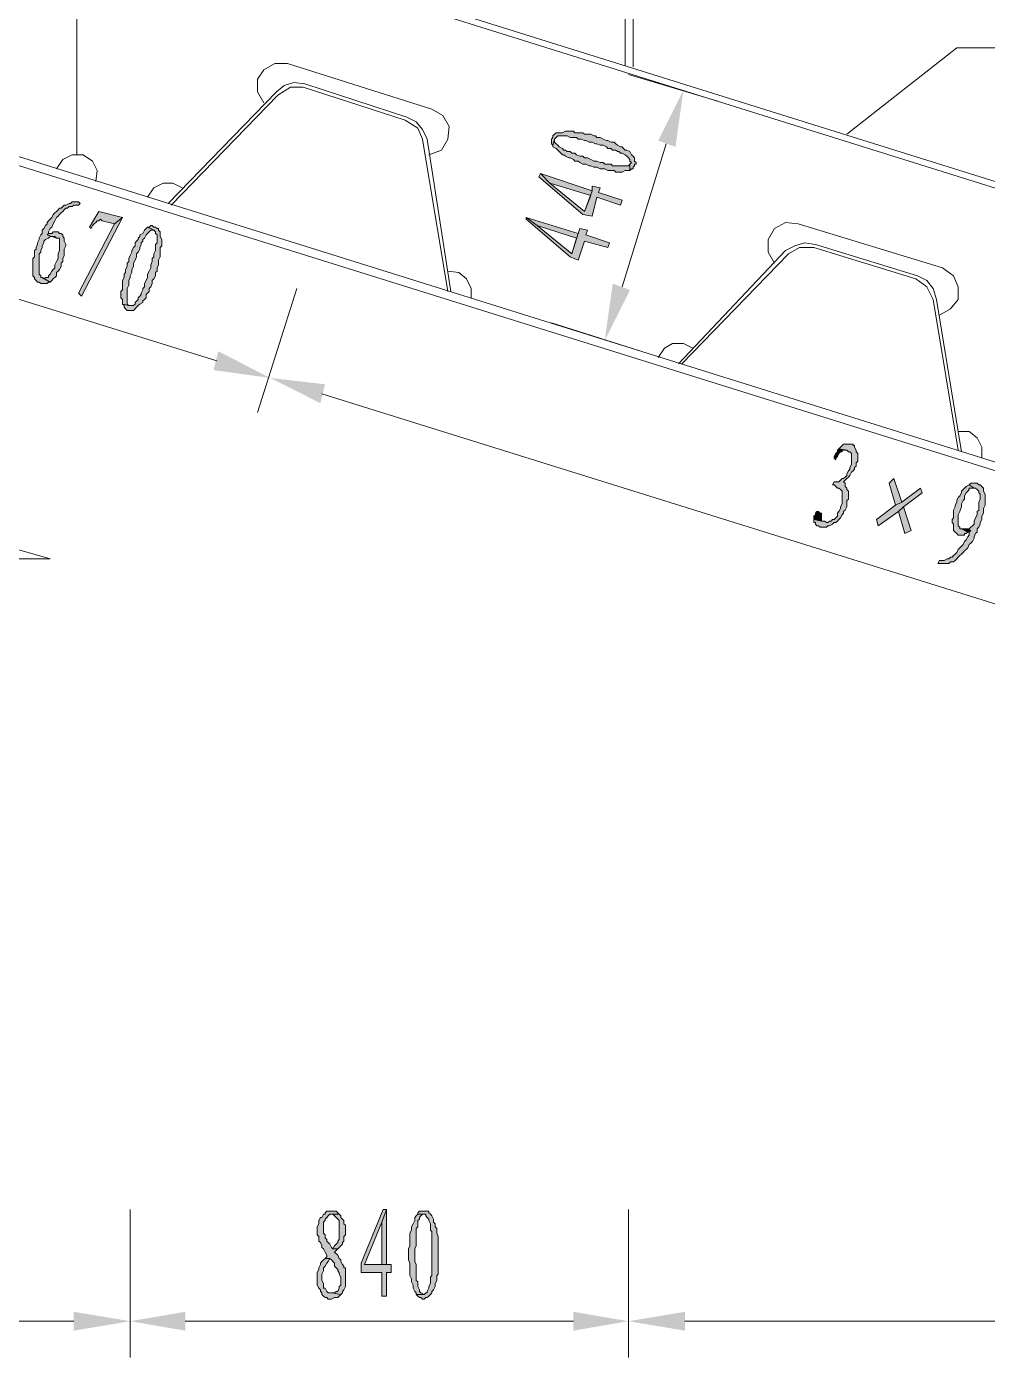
# Model space of a CAD drawing. Header units: millimetres. Extents: x 24 to 410, y 10 to 282.
# Drawn here: x 86.66 to 112.54, y 172.13 to 207.96 of the extents above; entities that cross this region are included whole.
import ezdxf

# ---------------------------------------------------------------- set-up
doc = ezdxf.new("R2010")
doc.units = ezdxf.units.MM

msp = doc.modelspace()

# ---------------------------------------------------------------- hatches: boundary and pattern name
h = msp.add_hatch(color=256)
h.dxf.hatch_style = 2
h.paths.add_polyline_path([(103.674333, 204.893333), (104.14, 204.724), (104.351667, 206.248)])
h = msp.add_hatch(color=256)
h.dxf.hatch_style = 2
h.paths.add_polyline_path([(100.795667, 204.935667), (100.795667, 204.808667), (100.838, 204.766333), (100.880333, 204.935667), (100.922667, 204.978), (100.965, 205.020333), (101.219, 205.020333), (101.303667, 204.978), (101.473, 204.978), (101.515333, 204.935667), (101.6, 204.935667), (101.684667, 204.893333), (101.727, 204.893333), (101.811667, 204.851), (101.896333, 204.851), (101.981, 204.808667), (102.023333, 204.808667), (102.108, 204.766333), (102.192667, 204.766333), (102.277333, 204.724), (102.319667, 204.681667), (102.404333, 204.681667), (102.446667, 204.639333), (102.531333, 204.639333), (102.573667, 204.597), (102.616, 204.597), (102.658333, 204.554667), (102.700667, 204.554667), (102.785333, 204.512333), (102.827667, 204.47), (102.87, 204.427667), (102.912333, 204.385333), (102.912333, 204.343), (102.954667, 204.300667), (102.912333, 204.258333), (102.912333, 204.089), (102.954667, 204.131333), (102.997, 204.131333), (102.997, 204.173667), (103.039333, 204.216), (103.039333, 204.258333), (103.081667, 204.258333), (103.081667, 204.300667), (103.039333, 204.343), (103.039333, 204.427667), (102.997, 204.47), (102.954667, 204.512333), (102.912333, 204.597), (102.827667, 204.639333), (102.785333, 204.639333), (102.743, 204.681667), (102.700667, 204.724), (102.658333, 204.724), (102.573667, 204.766333), (102.531333, 204.808667), (102.489, 204.851), (102.404333, 204.851), (102.319667, 204.893333), (102.277333, 204.893333), (102.192667, 204.935667), (102.108, 204.978), (102.023333, 204.978), (101.981, 205.020333), (101.938667, 205.020333), (101.854, 205.062667), (101.684667, 205.062667), (101.642333, 205.105), (101.430667, 205.105), (101.388333, 205.147333), (101.176667, 205.147333), (101.092, 205.105), (100.922667, 205.105), (100.880333, 205.062667), (100.838, 205.020333), (100.838, 204.978)])
h = msp.add_hatch(color=256)
h.dxf.hatch_style = 2
h.paths.add_polyline_path([(100.838, 204.766333), (100.838, 204.724), (100.922667, 204.681667), (100.965, 204.639333), (101.049667, 204.554667), (101.092, 204.512333), (101.134333, 204.512333), (101.176667, 204.47), (101.261333, 204.427667), (101.303667, 204.427667), (101.388333, 204.385333), (101.430667, 204.343), (101.515333, 204.343), (101.557667, 204.300667), (101.642333, 204.258333), (101.727, 204.258333), (101.811667, 204.216), (101.854, 204.216), (101.938667, 204.173667), (102.023333, 204.173667), (102.108, 204.131333), (102.235, 204.131333), (102.319667, 204.089), (102.362, 204.089), (102.446667, 204.089), (102.489, 204.089), (102.531333, 204.046667), (102.700667, 204.046667), (102.785333, 204.089), (102.912333, 204.089), (102.912333, 204.258333), (102.87, 204.216), (102.446667, 204.216), (102.404333, 204.258333), (102.235, 204.258333), (102.192667, 204.300667), (102.108, 204.300667), (102.023333, 204.343), (101.938667, 204.343), (101.854, 204.385333), (101.769333, 204.427667), (101.684667, 204.427667), (101.642333, 204.47), (101.557667, 204.47), (101.473, 204.512333), (101.430667, 204.554667), (101.346, 204.554667), (101.303667, 204.597), (101.219, 204.597), (101.176667, 204.639333), (101.134333, 204.639333), (101.092, 204.681667), (101.007333, 204.724), (100.965, 204.766333), (100.922667, 204.808667), (100.880333, 204.851), (100.880333, 204.935667)])
h = msp.add_hatch(color=256)
h.dxf.hatch_style = 2
h.paths.add_polyline_path([(100.499333, 204.004333), (100.457, 203.919667), (101.642333, 202.903667), (101.896333, 202.861333), (102.023333, 203.369333), (102.658333, 203.157667), (102.700667, 203.284667), (102.065667, 203.496333), (102.108, 203.623333), (101.896333, 203.665667), (101.896333, 203.538667), (101.684667, 202.988333), (100.753333, 203.750333)])
h = msp.add_hatch(color=256)
h.dxf.hatch_style = 2
h.paths.add_polyline_path([(100.499333, 204.004333), (100.753333, 203.750333), (101.854, 203.411667), (101.684667, 202.988333), (101.896333, 203.538667)])
h = msp.add_hatch(color=256)
h.dxf.hatch_style = 2
h.paths.add_polyline_path([(88.095667, 203.2), (88.053333, 203.242333), (87.884, 203.242333), (87.841667, 203.2), (87.799333, 203.2), (87.714667, 203.157667), (87.672333, 203.157667), (87.63, 203.115333), (87.587667, 203.073), (87.545333, 203.073), (87.503, 203.030667), (87.460667, 202.988333), (87.418333, 202.946), (87.376, 202.903667), (87.333667, 202.819), (87.291333, 202.776667), (87.249, 202.734333), (87.206667, 202.692), (87.206667, 202.649667), (87.164333, 202.607333), (87.122, 202.522667), (87.079667, 202.480333), (87.079667, 202.395667), (87.037333, 202.353333), (86.995, 202.268667), (86.995, 202.226333), (86.952667, 202.141667), (86.952667, 202.099333), (86.910333, 202.014667), (86.910333, 201.972333), (86.868, 201.93), (86.868, 201.760667), (86.825667, 201.718333), (86.825667, 201.252667), (86.868, 201.210333), (86.868, 201.168), (86.910333, 201.125667), (86.952667, 201.083333), (86.995, 201.083333), (87.037333, 201.041), (87.206667, 201.041), (87.249, 201.083333), (87.291333, 201.083333), (87.079667, 201.210333), (87.037333, 201.210333), (87.037333, 201.252667), (86.995, 201.295), (86.995, 201.845333), (87.037333, 201.887667), (87.037333, 201.93), (87.079667, 202.014667), (87.079667, 202.057), (87.122, 202.141667), (87.122, 202.184), (87.164333, 202.226333), (87.249, 202.268667), (87.291333, 202.311), (87.418333, 202.311), (87.460667, 202.268667), (87.206667, 202.353333), (87.249, 202.395667), (87.249, 202.438), (87.291333, 202.522667), (87.333667, 202.565), (87.376, 202.649667), (87.418333, 202.734333), (87.460667, 202.819), (87.503, 202.861333), (87.545333, 202.903667), (87.587667, 202.946), (87.63, 202.988333), (87.672333, 203.030667), (87.714667, 203.073), (87.757, 203.073), (87.799333, 203.115333), (87.884, 203.115333), (87.926333, 203.157667), (88.053333, 203.157667)])
h = msp.add_hatch(color=256)
h.dxf.hatch_style = 2
h.paths.add_polyline_path([(89.238667, 202.819), (88.603667, 202.988333), (88.349667, 202.565), (88.392, 202.522667), (88.434333, 202.607333), (88.476667, 202.649667), (88.519, 202.692), (88.561333, 202.734333), (88.603667, 202.734333), (88.646, 202.776667), (88.688333, 202.734333), (89.027, 202.649667)])
h = msp.add_hatch(color=256)
h.dxf.hatch_style = 2
h.paths.add_polyline_path([(89.238667, 202.819), (89.027, 202.649667), (88.053333, 200.787), (88.138, 200.702333)])
h = msp.add_hatch(color=256)
h.dxf.hatch_style = 2
h.paths.add_polyline_path([(89.916, 202.565), (89.873667, 202.522667), (89.831333, 202.480333), (89.789, 202.395667), (89.704333, 202.353333), (89.704333, 202.311), (89.662, 202.268667), (89.662, 202.226333), (89.619667, 202.184), (89.577333, 202.141667), (89.577333, 202.057), (89.535, 202.014667), (89.492667, 201.93), (89.492667, 201.887667), (89.450333, 201.803), (89.408, 201.718333), (89.408, 201.633667), (89.365667, 201.591333), (89.365667, 201.506667), (89.323333, 201.422), (89.323333, 201.337333), (89.281, 201.295), (89.281, 201.210333), (89.238667, 201.125667), (89.238667, 200.998667), (89.238667, 200.956333), (89.238667, 200.871667), (89.196333, 200.829333), (89.196333, 200.66), (89.238667, 200.617667), (89.238667, 200.490667), (89.408, 200.448333), (89.365667, 200.490667), (89.365667, 200.914), (89.408, 200.998667), (89.408, 201.125667), (89.450333, 201.210333), (89.450333, 201.252667), (89.492667, 201.337333), (89.492667, 201.422), (89.535, 201.506667), (89.535, 201.591333), (89.577333, 201.676), (89.619667, 201.760667), (89.619667, 201.845333), (89.662, 201.887667), (89.704333, 201.972333), (89.704333, 202.014667), (89.746667, 202.099333), (89.746667, 202.141667), (89.789, 202.184), (89.789, 202.226333), (89.831333, 202.268667), (89.873667, 202.353333), (89.916, 202.395667), (89.958333, 202.438), (90.000667, 202.480333), (90.085333, 202.480333)])
h = msp.add_hatch(color=256)
h.dxf.hatch_style = 2
h.paths.add_polyline_path([(90.085333, 202.565), (90.043, 202.607333), (90.000667, 202.607333), (89.958333, 202.565), (89.916, 202.565), (90.085333, 202.480333), (90.127667, 202.438), (90.127667, 202.395667), (90.17, 202.353333), (90.17, 202.141667), (90.127667, 202.099333), (90.127667, 201.93), (90.085333, 201.845333), (90.085333, 201.760667), (90.043, 201.718333), (90.043, 201.633667), (90.000667, 201.549), (90.000667, 201.464333), (89.958333, 201.379667), (89.916, 201.295), (89.916, 201.210333), (89.873667, 201.125667), (89.831333, 201.041), (89.831333, 200.956333), (89.789, 200.914), (89.789, 200.871667), (89.746667, 200.787), (89.746667, 200.744667), (89.704333, 200.702333), (89.662, 200.66), (89.662, 200.617667), (89.577333, 200.533), (89.577333, 200.490667), (89.535, 200.448333), (89.408, 200.448333), (89.238667, 200.490667), (89.281, 200.448333), (89.281, 200.406), (89.323333, 200.363667), (89.365667, 200.321333), (89.535, 200.321333), (89.577333, 200.363667), (89.619667, 200.406), (89.662, 200.448333), (89.704333, 200.490667), (89.789, 200.533), (89.789, 200.575333), (89.831333, 200.617667), (89.873667, 200.66), (89.873667, 200.744667), (89.916, 200.787), (89.958333, 200.829333), (89.958333, 200.914), (90.000667, 200.956333), (90.043, 201.041), (90.043, 201.125667), (90.085333, 201.168), (90.127667, 201.252667), (90.127667, 201.337333), (90.17, 201.379667), (90.17, 201.464333), (90.212333, 201.549), (90.212333, 201.676), (90.254667, 201.760667), (90.254667, 202.014667), (90.297, 202.057), (90.297, 202.226333), (90.254667, 202.311), (90.254667, 202.438), (90.212333, 202.480333), (90.212333, 202.522667), (90.17, 202.522667), (90.127667, 202.565)])
h = msp.add_hatch(color=256)
h.dxf.hatch_style = 2
h.paths.add_polyline_path([(100.118333, 202.819), (100.118333, 202.776667), (101.303667, 201.760667), (101.515333, 201.676), (101.684667, 202.184), (102.319667, 202.014667), (102.362, 202.141667), (101.727, 202.353333), (101.769333, 202.480333), (101.557667, 202.522667), (101.515333, 202.395667), (101.346, 201.845333), (100.414667, 202.607333)])
h = msp.add_hatch(color=256)
h.dxf.hatch_style = 2
h.paths.add_polyline_path([(100.118333, 202.819), (100.414667, 202.607333), (101.473, 202.268667), (101.346, 201.845333), (101.515333, 202.395667)])
h = msp.add_hatch(color=256)
h.dxf.hatch_style = 2
h.paths.add_polyline_path([(87.545333, 202.395667), (87.503, 202.438), (87.376, 202.438), (87.333667, 202.395667), (87.249, 202.395667), (87.206667, 202.353333), (87.460667, 202.268667), (87.545333, 202.268667), (87.545333, 202.226333), (87.545333, 201.93), (87.503, 201.845333), (87.503, 201.718333), (87.460667, 201.633667), (87.418333, 201.549), (87.418333, 201.464333), (87.376, 201.422), (87.333667, 201.379667), (87.291333, 201.295), (87.249, 201.252667), (87.249, 201.210333), (87.206667, 201.210333), (87.164333, 201.210333), (87.122, 201.168), (87.079667, 201.210333), (87.291333, 201.083333), (87.333667, 201.125667), (87.376, 201.168), (87.418333, 201.210333), (87.460667, 201.252667), (87.460667, 201.337333), (87.503, 201.379667), (87.545333, 201.422), (87.587667, 201.506667), (87.587667, 201.591333), (87.63, 201.633667), (87.63, 201.718333), (87.672333, 201.803), (87.672333, 201.972333), (87.714667, 202.057), (87.714667, 202.099333), (87.672333, 202.184), (87.672333, 202.268667), (87.63, 202.311), (87.63, 202.353333), (87.587667, 202.395667)])
h = msp.add_hatch(color=256)
h.dxf.hatch_style = 2
h.paths.add_polyline_path([(102.446667, 201.041), (102.912333, 200.871667), (102.235, 199.517)])
h = msp.add_hatch(color=256)
h.dxf.hatch_style = 2
h.paths.add_polyline_path([(91.821, 199.220667), (91.694, 198.712667), (93.218, 198.501)])
h = msp.add_hatch(color=256)
h.dxf.hatch_style = 2
h.paths.add_polyline_path([(94.699667, 198.331667), (94.572667, 197.823667), (93.218, 198.501)])
h = msp.add_hatch(color=256)
h.dxf.hatch_style = 2
h.paths.add_polyline_path([(108.839, 196.723), (108.669667, 196.723), (108.627333, 196.680667), (108.585, 196.638333), (108.542667, 196.596), (108.754333, 196.553667), (108.796667, 196.511333), (108.839, 196.511333), (108.881333, 196.469), (108.881333, 196.172667), (108.839, 196.088), (108.839, 196.045667), (108.796667, 196.003333), (108.754333, 195.918667), (108.754333, 195.876333), (108.712, 195.834), (108.669667, 195.791667), (108.627333, 195.791667), (108.585, 195.749333), (108.542667, 195.707), (108.415667, 195.707), (108.373333, 195.622333), (108.415667, 195.622333), (108.458, 195.58), (108.500333, 195.537667), (108.542667, 195.537667), (108.585, 195.495333), (108.627333, 195.453), (108.627333, 195.114333), (108.585, 195.029667), (108.585, 194.987333), (108.542667, 194.902667), (108.500333, 194.860333), (108.500333, 194.775667), (108.458, 194.733333), (108.415667, 194.691), (108.373333, 194.691), (108.331, 194.648667), (108.288667, 194.648667), (108.246333, 194.606333), (108.204, 194.606333), (108.161667, 194.648667), (108.077, 194.648667), (107.865333, 194.691), (107.865333, 194.606333), (107.907667, 194.606333), (107.907667, 194.564), (107.95, 194.521667), (107.992333, 194.521667), (108.034667, 194.479333), (108.204, 194.479333), (108.246333, 194.521667), (108.288667, 194.521667), (108.373333, 194.564), (108.415667, 194.606333), (108.458, 194.606333), (108.500333, 194.648667), (108.542667, 194.691), (108.585, 194.733333), (108.627333, 194.818), (108.669667, 194.860333), (108.669667, 194.902667), (108.712, 194.945), (108.754333, 195.029667), (108.754333, 195.199), (108.796667, 195.241333), (108.796667, 195.453), (108.754333, 195.495333), (108.754333, 195.537667), (108.712, 195.58), (108.712, 195.664667), (108.669667, 195.707), (108.712, 195.749333), (108.754333, 195.791667), (108.796667, 195.834), (108.839, 195.876333), (108.881333, 195.961), (108.923667, 196.003333), (108.966, 196.045667), (108.966, 196.088), (109.008333, 196.130333), (109.008333, 196.215), (109.050667, 196.257333), (109.050667, 196.469), (109.008333, 196.511333), (109.008333, 196.553667), (108.966, 196.638333), (108.966, 196.680667), (108.923667, 196.680667), (108.923667, 196.723)])
h = msp.add_hatch(color=256)
h.dxf.hatch_style = 2
h.paths.add_polyline_path([(108.542667, 196.596), (108.500333, 196.553667), (108.500333, 196.511333), (108.458, 196.469), (108.415667, 196.384333), (108.415667, 196.342), (108.458, 196.299667), (108.458, 196.342), (108.500333, 196.384333), (108.542667, 196.469), (108.585, 196.511333), (108.627333, 196.511333), (108.627333, 196.553667), (108.754333, 196.553667)])
h = msp.add_hatch(color=256)
h.dxf.hatch_style = 2
h.paths.add_polyline_path([(110.024333, 195.791667), (109.897333, 195.664667), (110.066667, 195.072), (110.236, 195.156667)])
h = msp.add_hatch(color=256)
h.dxf.hatch_style = 2
h.paths.add_polyline_path([(112.268, 195.664667), (112.098667, 195.664667), (112.056333, 195.622333), (112.183333, 195.537667), (112.225667, 195.537667), (112.268, 195.495333), (112.310333, 195.453), (112.310333, 195.410667), (112.352667, 195.368333), (112.352667, 195.241333), (112.310333, 195.156667), (112.310333, 194.945), (112.268, 194.902667), (112.268, 194.818), (112.225667, 194.733333), (112.183333, 194.648667), (112.183333, 194.564), (112.141, 194.521667), (112.098667, 194.479333), (112.056333, 194.437), (112.014, 194.437), (112.098667, 194.394667), (112.056333, 194.352333), (112.056333, 194.267667), (112.014, 194.225333), (111.971667, 194.140667), (111.929333, 194.098333), (111.887, 194.013667), (111.844667, 193.971333), (111.802333, 193.929), (111.76, 193.886667), (111.717667, 193.802), (111.675333, 193.759667), (111.633, 193.717333), (111.590667, 193.675), (111.548333, 193.675), (111.506, 193.632667), (111.463667, 193.632667), (111.379, 193.590333), (111.252, 193.590333), (111.209667, 193.505667), (111.506, 193.505667), (111.548333, 193.548), (111.633, 193.548), (111.675333, 193.590333), (111.717667, 193.632667), (111.76, 193.675), (111.802333, 193.717333), (111.844667, 193.759667), (111.887, 193.802), (111.929333, 193.844333), (111.971667, 193.886667), (112.014, 193.929), (112.056333, 194.013667), (112.098667, 194.056), (112.141, 194.098333), (112.183333, 194.183), (112.183333, 194.225333), (112.225667, 194.31), (112.268, 194.352333), (112.268, 194.437), (112.310333, 194.479333), (112.352667, 194.564), (112.352667, 194.606333), (112.395, 194.691), (112.395, 194.775667), (112.437333, 194.860333), (112.437333, 194.987333), (112.479667, 195.072), (112.479667, 195.368333), (112.437333, 195.453), (112.437333, 195.537667), (112.395, 195.58), (112.352667, 195.622333), (112.310333, 195.622333)])
h = msp.add_hatch(color=256)
h.dxf.hatch_style = 2
h.paths.add_polyline_path([(110.744, 195.537667), (110.236, 195.156667), (110.066667, 195.072), (109.558667, 194.691), (109.601, 194.521667), (110.151333, 194.902667), (110.278333, 195.029667), (110.786333, 195.410667)])
h = msp.add_hatch(color=256)
h.dxf.hatch_style = 2
h.paths.add_polyline_path([(112.056333, 195.622333), (111.971667, 195.58), (111.929333, 195.537667), (111.887, 195.495333), (111.844667, 195.453), (111.844667, 195.410667), (111.802333, 195.326), (111.76, 195.283667), (111.717667, 195.199), (111.717667, 195.156667), (111.675333, 195.072), (111.675333, 195.029667), (111.633, 194.945), (111.633, 194.733333), (111.590667, 194.691), (111.590667, 194.606333), (111.633, 194.564), (111.633, 194.394667), (111.675333, 194.352333), (111.717667, 194.31), (111.76, 194.267667), (111.802333, 194.267667), (111.929333, 194.267667), (111.929333, 194.31), (111.971667, 194.31), (112.014, 194.352333), (111.844667, 194.437), (111.802333, 194.437), (111.802333, 194.479333), (111.76, 194.521667), (111.76, 194.818), (111.802333, 194.902667), (111.844667, 195.029667), (111.844667, 195.114333), (111.887, 195.199), (111.929333, 195.241333), (111.929333, 195.326), (111.971667, 195.410667), (112.014, 195.453), (112.056333, 195.495333), (112.056333, 195.537667), (112.098667, 195.537667), (112.183333, 195.537667)])
h = msp.add_hatch(color=256)
h.dxf.hatch_style = 2
h.paths.add_polyline_path([(110.278333, 195.029667), (110.151333, 194.902667), (110.320667, 194.31), (110.49, 194.394667)])
h = msp.add_hatch(color=256)
h.dxf.hatch_style = 2
h.paths.add_polyline_path([(107.992333, 194.902667), (107.95, 194.902667), (107.907667, 194.860333), (107.907667, 194.818), (107.865333, 194.775667), (107.865333, 194.691), (108.077, 194.648667), (108.077, 194.860333), (108.034667, 194.860333)])
h = msp.add_hatch(color=256)
h.dxf.hatch_style = 2
h.paths.add_polyline_path([(112.014, 194.437), (111.844667, 194.437), (112.014, 194.352333), (112.098667, 194.394667)])
h = msp.add_hatch(color=256)
h.dxf.hatch_style = 2
h.paths.add_polyline_path([(94.869, 176.064333), (94.742, 176.064333), (94.699667, 176.022), (94.699667, 175.979667), (94.657333, 175.979667), (94.615, 175.895), (94.572667, 175.895), (94.530333, 175.810333), (94.530333, 175.725667), (94.488, 175.641), (94.488, 175.429333), (94.530333, 175.387), (94.530333, 175.26), (94.572667, 175.217667), (94.615, 175.133), (94.615, 175.090667), (94.657333, 175.048333), (94.699667, 174.963667), (94.742, 174.879), (94.742, 174.836667), (94.699667, 174.794333), (94.826667, 174.794333), (94.869, 174.752), (94.911333, 174.709667), (94.953667, 174.667333), (94.953667, 174.582667), (94.996, 174.540333), (95.038333, 174.498), (95.038333, 174.455667), (95.080667, 174.413333), (95.080667, 174.371), (95.123, 174.286333), (95.123, 174.074667), (95.080667, 174.032333), (95.080667, 173.99), (95.038333, 173.905333), (94.996, 173.905333), (94.953667, 173.863), (94.869, 173.863), (95.123, 173.820667), (95.165333, 173.863), (95.165333, 173.905333), (95.207667, 173.947667), (95.25, 174.032333), (95.25, 174.540333), (95.207667, 174.540333), (95.207667, 174.582667), (95.165333, 174.625), (95.123, 174.709667), (95.123, 174.752), (95.080667, 174.794333), (95.038333, 174.879), (94.953667, 174.963667), (94.996, 175.006), (95.038333, 175.048333), (94.911333, 175.048333), (94.869, 175.090667), (94.826667, 175.175333), (94.784333, 175.217667), (94.742, 175.26), (94.742, 175.302333), (94.699667, 175.344667), (94.699667, 175.429333), (94.657333, 175.471667), (94.657333, 175.768), (94.699667, 175.810333), (94.699667, 175.852667), (94.742, 175.895), (94.784333, 175.937333), (94.826667, 175.979667), (95.080667, 175.979667), (95.038333, 176.022), (94.996, 176.064333)])
h = msp.add_hatch(color=256)
h.dxf.hatch_style = 2
h.paths.add_polyline_path([(95.080667, 175.979667), (94.869, 175.979667), (94.911333, 175.979667), (94.953667, 175.937333), (94.996, 175.895), (95.038333, 175.852667), (95.080667, 175.810333), (95.080667, 175.302333), (95.038333, 175.26), (95.038333, 175.217667), (94.996, 175.175333), (94.953667, 175.133), (94.911333, 175.048333), (95.038333, 175.048333), (95.080667, 175.090667), (95.123, 175.133), (95.165333, 175.175333), (95.165333, 175.217667), (95.207667, 175.26), (95.207667, 175.387), (95.25, 175.429333), (95.25, 175.683333), (95.207667, 175.725667), (95.207667, 175.810333), (95.165333, 175.852667), (95.123, 175.895), (95.123, 175.937333)])
h = msp.add_hatch(color=256)
h.dxf.hatch_style = 2
h.paths.add_polyline_path([(96.350667, 176.106667), (96.266, 176.106667), (95.673333, 174.667333), (95.673333, 174.413333), (96.223667, 174.413333), (96.223667, 173.778333), (96.350667, 173.778333), (96.350667, 174.413333), (96.477667, 174.413333), (96.477667, 174.625), (96.350667, 174.625), (95.758, 174.625), (96.223667, 175.768)])
h = msp.add_hatch(color=256)
h.dxf.hatch_style = 2
h.paths.add_polyline_path([(96.350667, 176.106667), (96.223667, 175.768), (96.223667, 174.625), (95.758, 174.625), (96.350667, 174.625)])
h = msp.add_hatch(color=256)
h.dxf.hatch_style = 2
h.paths.add_polyline_path([(97.197333, 175.979667), (97.155, 175.937333), (97.112667, 175.895), (97.112667, 175.810333), (97.070333, 175.725667), (97.028, 175.641), (97.028, 175.556333), (96.985667, 175.471667), (96.985667, 175.133), (96.943333, 175.048333), (96.943333, 174.752), (96.985667, 174.667333), (96.985667, 174.328667), (97.028, 174.244), (97.028, 174.159333), (97.070333, 174.074667), (97.070333, 173.99), (97.112667, 173.905333), (97.155, 173.863), (97.155, 173.820667), (97.366667, 173.820667), (97.282, 173.863), (97.239667, 173.905333), (97.239667, 173.947667), (97.197333, 174.032333), (97.197333, 174.159333), (97.155, 174.201667), (97.155, 174.625), (97.112667, 174.709667), (97.112667, 175.048333), (97.155, 175.133), (97.155, 175.598667), (97.197333, 175.641), (97.197333, 175.810333), (97.239667, 175.852667), (97.239667, 175.895), (97.282, 175.937333), (97.324333, 175.979667), (97.366667, 175.979667)])
h = msp.add_hatch(color=256)
h.dxf.hatch_style = 2
h.paths.add_polyline_path([(97.366667, 176.064333), (97.239667, 176.064333), (97.197333, 176.022), (97.197333, 175.979667), (97.366667, 175.979667), (97.409, 175.979667), (97.409, 175.937333), (97.451333, 175.895), (97.493667, 175.852667), (97.493667, 175.810333), (97.536, 175.725667), (97.536, 175.556333), (97.578333, 175.514), (97.578333, 174.879), (97.578333, 174.328667), (97.536, 174.286333), (97.536, 174.117), (97.493667, 174.032333), (97.493667, 173.99), (97.451333, 173.905333), (97.451333, 173.863), (97.409, 173.863), (97.366667, 173.820667), (97.155, 173.820667), (97.197333, 173.778333), (97.239667, 173.736), (97.282, 173.736), (97.324333, 173.693667), (97.366667, 173.693667), (97.409, 173.736), (97.451333, 173.736), (97.493667, 173.778333), (97.536, 173.820667), (97.578333, 173.863), (97.578333, 173.905333), (97.620667, 173.947667), (97.663, 174.032333), (97.663, 174.117), (97.705333, 174.201667), (97.705333, 174.328667), (97.747667, 174.371), (97.747667, 175.387), (97.705333, 175.471667), (97.705333, 175.598667), (97.663, 175.641), (97.663, 175.725667), (97.620667, 175.768), (97.620667, 175.852667), (97.578333, 175.937333), (97.536, 175.979667), (97.493667, 176.022), (97.493667, 176.064333), (97.451333, 176.064333)])
h = msp.add_hatch(color=256)
h.dxf.hatch_style = 2
h.paths.add_polyline_path([(94.699667, 174.794333), (94.657333, 174.752), (94.615, 174.709667), (94.572667, 174.667333), (94.572667, 174.625), (94.530333, 174.540333), (94.530333, 174.498), (94.488, 174.413333), (94.488, 174.074667), (94.530333, 173.99), (94.572667, 173.947667), (94.572667, 173.905333), (94.615, 173.863), (94.615, 173.820667), (94.657333, 173.778333), (94.699667, 173.736), (94.742, 173.736), (94.784333, 173.693667), (94.869, 173.693667), (94.953667, 173.736), (95.038333, 173.736), (95.080667, 173.778333), (95.123, 173.820667), (94.869, 173.863), (94.784333, 173.863), (94.742, 173.905333), (94.699667, 173.99), (94.657333, 173.99), (94.657333, 174.074667), (94.657333, 174.117), (94.615, 174.201667), (94.615, 174.371), (94.657333, 174.455667), (94.657333, 174.540333), (94.699667, 174.582667), (94.742, 174.667333), (94.784333, 174.709667), (94.826667, 174.794333)])
h = msp.add_hatch(color=256)
h.dxf.hatch_style = 2
h.paths.add_polyline_path([(87.926333, 173.355), (87.926333, 172.847), (89.450333, 173.101)])
h = msp.add_hatch(color=256)
h.dxf.hatch_style = 2
h.paths.add_polyline_path([(90.932, 173.355), (90.932, 172.847), (89.450333, 173.101)])
h = msp.add_hatch(color=256)
h.dxf.hatch_style = 2
h.paths.add_polyline_path([(101.388333, 173.355), (101.388333, 172.847), (102.87, 173.101)])
h = msp.add_hatch(color=256)
h.dxf.hatch_style = 2
h.paths.add_polyline_path([(104.394, 173.355), (104.394, 172.847), (102.87, 173.101)])

# ---------------------------------------------------------------- linework, layer by layer
at = {"lineweight": 0}
for points in [[(88.011, 239.014), (88.011, 204.512333)], [(102.785333, 206.925333), (102.785333, 234.442)], [(102.997, 206.883), (102.997, 234.442)], [(38.227, 219.540667), (145.457333, 186.012667)], [(38.227, 219.286667), (145.415, 185.801)], [(88.646, 211.328), (146.473333, 193.251667)], [(88.646, 211.158667), (146.431, 193.082333)], [(111.717667, 207.391), (108.754333, 205.062667)], [(111.717667, 207.391), (116.84, 207.391)], [(93.683667, 206.967667), (93.345, 206.967667), (93.048667, 206.798333), (92.879333, 206.544333), (92.879333, 206.205667), (93.048667, 205.909333)], [(97.578333, 205.74), (93.683667, 206.967667)], [(96.901, 205.528333), (94.149333, 206.417333), (93.853, 206.459667), (93.599, 206.375), (93.387333, 206.205667)], [(102.87, 206.671333), (105.283, 205.951667)], [(93.387333, 206.205667), (90.466333, 203.2)], [(93.429667, 206.121), (90.551, 203.157667)], [(94.107, 206.332667), (93.768333, 206.332667), (93.429667, 206.121)], [(96.858667, 205.443667), (94.107, 206.332667)], [(97.493667, 204.512333), (97.832333, 204.639333), (98.001667, 204.935667), (98.044, 205.274333), (97.874667, 205.570667), (97.578333, 205.74)], [(97.324333, 204.935667), (97.197333, 205.232), (96.858667, 205.443667)], [(97.451333, 204.935667), (97.324333, 205.189667), (97.155, 205.401333), (96.901, 205.528333)], [(98.001667, 200.829333), (97.324333, 204.935667)], [(98.086333, 200.829333), (97.451333, 204.935667)], [(102.700667, 200.956333), (103.886, 204.808667)], [(88.519, 203.792667), (88.561333, 204.089), (88.434333, 204.343), (88.180333, 204.512333), (87.884, 204.512333), (87.63, 204.385333), (87.460667, 204.131333)], [(90.847333, 203.623333), (90.593333, 203.750333), (90.339333, 203.750333), (90.085333, 203.623333), (89.916, 203.369333)], [(107.442, 202.649667), (107.103333, 202.692), (106.807, 202.522667), (106.637667, 202.226333), (106.637667, 201.887667), (106.807, 201.591333)], [(111.336667, 201.464333), (107.442, 202.649667)], [(110.659333, 201.252667), (107.907667, 202.099333), (107.611333, 202.141667), (107.357333, 202.057), (107.103333, 201.93)], [(107.103333, 201.93), (104.224667, 198.882)], [(107.188, 201.845333), (104.309333, 198.882)], [(107.865333, 202.014667), (107.484333, 202.014667), (107.188, 201.845333)], [(110.617, 201.168), (107.865333, 202.014667)], [(111.252, 200.194333), (111.548333, 200.363667), (111.76, 200.617667), (111.76, 200.956333), (111.633, 201.252667), (111.336667, 201.464333)], [(84.412667, 201.252667), (91.778667, 198.966667)], [(98.636667, 200.66), (98.636667, 200.914), (98.509667, 201.168), (98.298, 201.337333), (98.001667, 201.379667)], [(111.082667, 200.617667), (110.913333, 200.956333), (110.617, 201.168)], [(111.167333, 200.617667), (111.082667, 200.914), (110.913333, 201.125667), (110.659333, 201.252667)], [(93.937667, 200.914), (92.879333, 197.569667)], [(93.937667, 200.914), (92.879333, 197.569667)], [(111.76, 196.553667), (111.082667, 200.617667)], [(111.844667, 196.511333), (111.167333, 200.617667)], [(100.795667, 199.982667), (103.208667, 199.220667)], [(104.605667, 199.305333), (104.351667, 199.432333), (104.055333, 199.432333), (103.843667, 199.305333), (103.674333, 199.051333)], [(94.615, 198.077667), (133.011333, 186.097333)], [(112.395, 196.342), (112.395, 196.638333), (112.268, 196.892333), (112.056333, 197.061667), (111.76, 197.061667)], [(89.450333, 176.106667), (89.450333, 172.127333)], [(89.450333, 176.106667), (89.450333, 172.127333)], [(102.87, 176.106667), (102.87, 172.127333)], [(102.87, 176.106667), (102.87, 172.127333)], [(87.926333, 173.101), (39.751, 173.101)], [(101.388333, 173.101), (90.932, 173.101)], [(154.178, 173.101), (104.394, 173.101)]]:
    msp.add_lwpolyline(points, dxfattribs=at)
for points in [[(100.795667, 204.935667), (100.795667, 204.808667), (100.838, 204.766333), (100.880333, 204.935667), (100.922667, 204.978), (100.965, 205.020333), (101.219, 205.020333), (101.303667, 204.978), (101.473, 204.978), (101.515333, 204.935667), (101.6, 204.935667), (101.684667, 204.893333), (101.727, 204.893333), (101.811667, 204.851), (101.896333, 204.851), (101.981, 204.808667), (102.023333, 204.808667), (102.108, 204.766333), (102.192667, 204.766333), (102.277333, 204.724), (102.319667, 204.681667), (102.404333, 204.681667), (102.446667, 204.639333), (102.531333, 204.639333), (102.573667, 204.597), (102.616, 204.597), (102.658333, 204.554667), (102.700667, 204.554667), (102.785333, 204.512333), (102.827667, 204.47), (102.87, 204.427667), (102.912333, 204.385333), (102.912333, 204.343), (102.954667, 204.300667), (102.912333, 204.258333), (102.912333, 204.089), (102.954667, 204.131333), (102.997, 204.131333), (102.997, 204.173667), (103.039333, 204.216), (103.039333, 204.258333), (103.081667, 204.258333), (103.081667, 204.300667), (103.039333, 204.343), (103.039333, 204.427667), (102.997, 204.47), (102.954667, 204.512333), (102.912333, 204.597), (102.827667, 204.639333), (102.785333, 204.639333), (102.743, 204.681667), (102.700667, 204.724), (102.658333, 204.724), (102.573667, 204.766333), (102.531333, 204.808667), (102.489, 204.851), (102.404333, 204.851), (102.319667, 204.893333), (102.277333, 204.893333), (102.192667, 204.935667), (102.108, 204.978), (102.023333, 204.978), (101.981, 205.020333), (101.938667, 205.020333), (101.854, 205.062667), (101.684667, 205.062667), (101.642333, 205.105), (101.430667, 205.105), (101.388333, 205.147333), (101.176667, 205.147333), (101.092, 205.105), (100.922667, 205.105), (100.880333, 205.062667), (100.838, 205.020333), (100.838, 204.978)], [(100.838, 204.766333), (100.838, 204.724), (100.922667, 204.681667), (100.965, 204.639333), (101.049667, 204.554667), (101.092, 204.512333), (101.134333, 204.512333), (101.176667, 204.47), (101.261333, 204.427667), (101.303667, 204.427667), (101.388333, 204.385333), (101.430667, 204.343), (101.515333, 204.343), (101.557667, 204.300667), (101.642333, 204.258333), (101.727, 204.258333), (101.811667, 204.216), (101.854, 204.216), (101.938667, 204.173667), (102.023333, 204.173667), (102.108, 204.131333), (102.235, 204.131333), (102.319667, 204.089), (102.362, 204.089), (102.446667, 204.089), (102.489, 204.089), (102.531333, 204.046667), (102.700667, 204.046667), (102.785333, 204.089), (102.912333, 204.089), (102.912333, 204.258333), (102.87, 204.216), (102.446667, 204.216), (102.404333, 204.258333), (102.235, 204.258333), (102.192667, 204.300667), (102.108, 204.300667), (102.023333, 204.343), (101.938667, 204.343), (101.854, 204.385333), (101.769333, 204.427667), (101.684667, 204.427667), (101.642333, 204.47), (101.557667, 204.47), (101.473, 204.512333), (101.430667, 204.554667), (101.346, 204.554667), (101.303667, 204.597), (101.219, 204.597), (101.176667, 204.639333), (101.134333, 204.639333), (101.092, 204.681667), (101.007333, 204.724), (100.965, 204.766333), (100.922667, 204.808667), (100.880333, 204.851), (100.880333, 204.935667)], [(100.499333, 204.004333), (100.457, 203.919667), (101.642333, 202.903667), (101.896333, 202.861333), (102.023333, 203.369333), (102.658333, 203.157667), (102.700667, 203.284667), (102.065667, 203.496333), (102.108, 203.623333), (101.896333, 203.665667), (101.896333, 203.538667), (101.684667, 202.988333), (100.753333, 203.750333)], [(100.499333, 204.004333), (100.753333, 203.750333), (101.854, 203.411667), (101.684667, 202.988333), (101.896333, 203.538667)], [(88.095667, 203.2), (88.053333, 203.242333), (87.884, 203.242333), (87.841667, 203.2), (87.799333, 203.2), (87.714667, 203.157667), (87.672333, 203.157667), (87.63, 203.115333), (87.587667, 203.073), (87.545333, 203.073), (87.503, 203.030667), (87.460667, 202.988333), (87.418333, 202.946), (87.376, 202.903667), (87.333667, 202.819), (87.291333, 202.776667), (87.249, 202.734333), (87.206667, 202.692), (87.206667, 202.649667), (87.164333, 202.607333), (87.122, 202.522667), (87.079667, 202.480333), (87.079667, 202.395667), (87.037333, 202.353333), (86.995, 202.268667), (86.995, 202.226333), (86.952667, 202.141667), (86.952667, 202.099333), (86.910333, 202.014667), (86.910333, 201.972333), (86.868, 201.93), (86.868, 201.760667), (86.825667, 201.718333), (86.825667, 201.252667), (86.868, 201.210333), (86.868, 201.168), (86.910333, 201.125667), (86.952667, 201.083333), (86.995, 201.083333), (87.037333, 201.041), (87.206667, 201.041), (87.249, 201.083333), (87.291333, 201.083333), (87.079667, 201.210333), (87.037333, 201.210333), (87.037333, 201.252667), (86.995, 201.295), (86.995, 201.845333), (87.037333, 201.887667), (87.037333, 201.93), (87.079667, 202.014667), (87.079667, 202.057), (87.122, 202.141667), (87.122, 202.184), (87.164333, 202.226333), (87.249, 202.268667), (87.291333, 202.311), (87.418333, 202.311), (87.460667, 202.268667), (87.206667, 202.353333), (87.249, 202.395667), (87.249, 202.438), (87.291333, 202.522667), (87.333667, 202.565), (87.376, 202.649667), (87.418333, 202.734333), (87.460667, 202.819), (87.503, 202.861333), (87.545333, 202.903667), (87.587667, 202.946), (87.63, 202.988333), (87.672333, 203.030667), (87.714667, 203.073), (87.757, 203.073), (87.799333, 203.115333), (87.884, 203.115333), (87.926333, 203.157667), (88.053333, 203.157667)], [(89.238667, 202.819), (88.603667, 202.988333), (88.349667, 202.565), (88.392, 202.522667), (88.434333, 202.607333), (88.476667, 202.649667), (88.519, 202.692), (88.561333, 202.734333), (88.603667, 202.734333), (88.646, 202.776667), (88.688333, 202.734333), (89.027, 202.649667)], [(89.238667, 202.819), (89.027, 202.649667), (88.053333, 200.787), (88.138, 200.702333)], [(89.916, 202.565), (89.873667, 202.522667), (89.831333, 202.480333), (89.789, 202.395667), (89.704333, 202.353333), (89.704333, 202.311), (89.662, 202.268667), (89.662, 202.226333), (89.619667, 202.184), (89.577333, 202.141667), (89.577333, 202.057), (89.535, 202.014667), (89.492667, 201.93), (89.492667, 201.887667), (89.450333, 201.803), (89.408, 201.718333), (89.408, 201.633667), (89.365667, 201.591333), (89.365667, 201.506667), (89.323333, 201.422), (89.323333, 201.337333), (89.281, 201.295), (89.281, 201.210333), (89.238667, 201.125667), (89.238667, 200.998667), (89.238667, 200.956333), (89.238667, 200.871667), (89.196333, 200.829333), (89.196333, 200.66), (89.238667, 200.617667), (89.238667, 200.490667), (89.408, 200.448333), (89.365667, 200.490667), (89.365667, 200.914), (89.408, 200.998667), (89.408, 201.125667), (89.450333, 201.210333), (89.450333, 201.252667), (89.492667, 201.337333), (89.492667, 201.422), (89.535, 201.506667), (89.535, 201.591333), (89.577333, 201.676), (89.619667, 201.760667), (89.619667, 201.845333), (89.662, 201.887667), (89.704333, 201.972333), (89.704333, 202.014667), (89.746667, 202.099333), (89.746667, 202.141667), (89.789, 202.184), (89.789, 202.226333), (89.831333, 202.268667), (89.873667, 202.353333), (89.916, 202.395667), (89.958333, 202.438), (90.000667, 202.480333), (90.085333, 202.480333)], [(90.085333, 202.565), (90.043, 202.607333), (90.000667, 202.607333), (89.958333, 202.565), (89.916, 202.565), (90.085333, 202.480333), (90.127667, 202.438), (90.127667, 202.395667), (90.17, 202.353333), (90.17, 202.141667), (90.127667, 202.099333), (90.127667, 201.93), (90.085333, 201.845333), (90.085333, 201.760667), (90.043, 201.718333), (90.043, 201.633667), (90.000667, 201.549), (90.000667, 201.464333), (89.958333, 201.379667), (89.916, 201.295), (89.916, 201.210333), (89.873667, 201.125667), (89.831333, 201.041), (89.831333, 200.956333), (89.789, 200.914), (89.789, 200.871667), (89.746667, 200.787), (89.746667, 200.744667), (89.704333, 200.702333), (89.662, 200.66), (89.662, 200.617667), (89.577333, 200.533), (89.577333, 200.490667), (89.535, 200.448333), (89.408, 200.448333), (89.238667, 200.490667), (89.281, 200.448333), (89.281, 200.406), (89.323333, 200.363667), (89.365667, 200.321333), (89.535, 200.321333), (89.577333, 200.363667), (89.619667, 200.406), (89.662, 200.448333), (89.704333, 200.490667), (89.789, 200.533), (89.789, 200.575333), (89.831333, 200.617667), (89.873667, 200.66), (89.873667, 200.744667), (89.916, 200.787), (89.958333, 200.829333), (89.958333, 200.914), (90.000667, 200.956333), (90.043, 201.041), (90.043, 201.125667), (90.085333, 201.168), (90.127667, 201.252667), (90.127667, 201.337333), (90.17, 201.379667), (90.17, 201.464333), (90.212333, 201.549), (90.212333, 201.676), (90.254667, 201.760667), (90.254667, 202.014667), (90.297, 202.057), (90.297, 202.226333), (90.254667, 202.311), (90.254667, 202.438), (90.212333, 202.480333), (90.212333, 202.522667), (90.17, 202.522667), (90.127667, 202.565)], [(100.118333, 202.819), (100.118333, 202.776667), (101.303667, 201.760667), (101.515333, 201.676), (101.684667, 202.184), (102.319667, 202.014667), (102.362, 202.141667), (101.727, 202.353333), (101.769333, 202.480333), (101.557667, 202.522667), (101.515333, 202.395667), (101.346, 201.845333), (100.414667, 202.607333)], [(100.118333, 202.819), (100.414667, 202.607333), (101.473, 202.268667), (101.346, 201.845333), (101.515333, 202.395667)], [(87.545333, 202.395667), (87.503, 202.438), (87.376, 202.438), (87.333667, 202.395667), (87.249, 202.395667), (87.206667, 202.353333), (87.460667, 202.268667), (87.545333, 202.268667), (87.545333, 202.226333), (87.545333, 201.93), (87.503, 201.845333), (87.503, 201.718333), (87.460667, 201.633667), (87.418333, 201.549), (87.418333, 201.464333), (87.376, 201.422), (87.333667, 201.379667), (87.291333, 201.295), (87.249, 201.252667), (87.249, 201.210333), (87.206667, 201.210333), (87.164333, 201.210333), (87.122, 201.168), (87.079667, 201.210333), (87.291333, 201.083333), (87.333667, 201.125667), (87.376, 201.168), (87.418333, 201.210333), (87.460667, 201.252667), (87.460667, 201.337333), (87.503, 201.379667), (87.545333, 201.422), (87.587667, 201.506667), (87.587667, 201.591333), (87.63, 201.633667), (87.63, 201.718333), (87.672333, 201.803), (87.672333, 201.972333), (87.714667, 202.057), (87.714667, 202.099333), (87.672333, 202.184), (87.672333, 202.268667), (87.63, 202.311), (87.63, 202.353333), (87.587667, 202.395667)], [(67.31, 199.347667), (67.31, 193.632667), (87.291333, 193.632667)], [(108.839, 196.723), (108.669667, 196.723), (108.627333, 196.680667), (108.585, 196.638333), (108.542667, 196.596), (108.754333, 196.553667), (108.796667, 196.511333), (108.839, 196.511333), (108.881333, 196.469), (108.881333, 196.172667), (108.839, 196.088), (108.839, 196.045667), (108.796667, 196.003333), (108.754333, 195.918667), (108.754333, 195.876333), (108.712, 195.834), (108.669667, 195.791667), (108.627333, 195.791667), (108.585, 195.749333), (108.542667, 195.707), (108.415667, 195.707), (108.373333, 195.622333), (108.415667, 195.622333), (108.458, 195.58), (108.500333, 195.537667), (108.542667, 195.537667), (108.585, 195.495333), (108.627333, 195.453), (108.627333, 195.114333), (108.585, 195.029667), (108.585, 194.987333), (108.542667, 194.902667), (108.500333, 194.860333), (108.500333, 194.775667), (108.458, 194.733333), (108.415667, 194.691), (108.373333, 194.691), (108.331, 194.648667), (108.288667, 194.648667), (108.246333, 194.606333), (108.204, 194.606333), (108.161667, 194.648667), (108.077, 194.648667), (107.865333, 194.691), (107.865333, 194.606333), (107.907667, 194.606333), (107.907667, 194.564), (107.95, 194.521667), (107.992333, 194.521667), (108.034667, 194.479333), (108.204, 194.479333), (108.246333, 194.521667), (108.288667, 194.521667), (108.373333, 194.564), (108.415667, 194.606333), (108.458, 194.606333), (108.500333, 194.648667), (108.542667, 194.691), (108.585, 194.733333), (108.627333, 194.818), (108.669667, 194.860333), (108.669667, 194.902667), (108.712, 194.945), (108.754333, 195.029667), (108.754333, 195.199), (108.796667, 195.241333), (108.796667, 195.453), (108.754333, 195.495333), (108.754333, 195.537667), (108.712, 195.58), (108.712, 195.664667), (108.669667, 195.707), (108.712, 195.749333), (108.754333, 195.791667), (108.796667, 195.834), (108.839, 195.876333), (108.881333, 195.961), (108.923667, 196.003333), (108.966, 196.045667), (108.966, 196.088), (109.008333, 196.130333), (109.008333, 196.215), (109.050667, 196.257333), (109.050667, 196.469), (109.008333, 196.511333), (109.008333, 196.553667), (108.966, 196.638333), (108.966, 196.680667), (108.923667, 196.680667), (108.923667, 196.723)], [(108.542667, 196.596), (108.500333, 196.553667), (108.500333, 196.511333), (108.458, 196.469), (108.415667, 196.384333), (108.415667, 196.342), (108.458, 196.299667), (108.458, 196.342), (108.500333, 196.384333), (108.542667, 196.469), (108.585, 196.511333), (108.627333, 196.511333), (108.627333, 196.553667), (108.754333, 196.553667)], [(110.024333, 195.791667), (109.897333, 195.664667), (110.066667, 195.072), (110.236, 195.156667)], [(112.268, 195.664667), (112.098667, 195.664667), (112.056333, 195.622333), (112.183333, 195.537667), (112.225667, 195.537667), (112.268, 195.495333), (112.310333, 195.453), (112.310333, 195.410667), (112.352667, 195.368333), (112.352667, 195.241333), (112.310333, 195.156667), (112.310333, 194.945), (112.268, 194.902667), (112.268, 194.818), (112.225667, 194.733333), (112.183333, 194.648667), (112.183333, 194.564), (112.141, 194.521667), (112.098667, 194.479333), (112.056333, 194.437), (112.014, 194.437), (112.098667, 194.394667), (112.056333, 194.352333), (112.056333, 194.267667), (112.014, 194.225333), (111.971667, 194.140667), (111.929333, 194.098333), (111.887, 194.013667), (111.844667, 193.971333), (111.802333, 193.929), (111.76, 193.886667), (111.717667, 193.802), (111.675333, 193.759667), (111.633, 193.717333), (111.590667, 193.675), (111.548333, 193.675), (111.506, 193.632667), (111.463667, 193.632667), (111.379, 193.590333), (111.252, 193.590333), (111.209667, 193.505667), (111.506, 193.505667), (111.548333, 193.548), (111.633, 193.548), (111.675333, 193.590333), (111.717667, 193.632667), (111.76, 193.675), (111.802333, 193.717333), (111.844667, 193.759667), (111.887, 193.802), (111.929333, 193.844333), (111.971667, 193.886667), (112.014, 193.929), (112.056333, 194.013667), (112.098667, 194.056), (112.141, 194.098333), (112.183333, 194.183), (112.183333, 194.225333), (112.225667, 194.31), (112.268, 194.352333), (112.268, 194.437), (112.310333, 194.479333), (112.352667, 194.564), (112.352667, 194.606333), (112.395, 194.691), (112.395, 194.775667), (112.437333, 194.860333), (112.437333, 194.987333), (112.479667, 195.072), (112.479667, 195.368333), (112.437333, 195.453), (112.437333, 195.537667), (112.395, 195.58), (112.352667, 195.622333), (112.310333, 195.622333)], [(110.744, 195.537667), (110.236, 195.156667), (110.066667, 195.072), (109.558667, 194.691), (109.601, 194.521667), (110.151333, 194.902667), (110.278333, 195.029667), (110.786333, 195.410667)], [(112.056333, 195.622333), (111.971667, 195.58), (111.929333, 195.537667), (111.887, 195.495333), (111.844667, 195.453), (111.844667, 195.410667), (111.802333, 195.326), (111.76, 195.283667), (111.717667, 195.199), (111.717667, 195.156667), (111.675333, 195.072), (111.675333, 195.029667), (111.633, 194.945), (111.633, 194.733333), (111.590667, 194.691), (111.590667, 194.606333), (111.633, 194.564), (111.633, 194.394667), (111.675333, 194.352333), (111.717667, 194.31), (111.76, 194.267667), (111.802333, 194.267667), (111.929333, 194.267667), (111.929333, 194.31), (111.971667, 194.31), (112.014, 194.352333), (111.844667, 194.437), (111.802333, 194.437), (111.802333, 194.479333), (111.76, 194.521667), (111.76, 194.818), (111.802333, 194.902667), (111.844667, 195.029667), (111.844667, 195.114333), (111.887, 195.199), (111.929333, 195.241333), (111.929333, 195.326), (111.971667, 195.410667), (112.014, 195.453), (112.056333, 195.495333), (112.056333, 195.537667), (112.098667, 195.537667), (112.183333, 195.537667)], [(110.278333, 195.029667), (110.151333, 194.902667), (110.320667, 194.31), (110.49, 194.394667)], [(107.992333, 194.902667), (107.95, 194.902667), (107.907667, 194.860333), (107.907667, 194.818), (107.865333, 194.775667), (107.865333, 194.691), (108.077, 194.648667), (108.077, 194.860333), (108.034667, 194.860333)], [(112.014, 194.437), (111.844667, 194.437), (112.014, 194.352333), (112.098667, 194.394667)], [(94.869, 176.064333), (94.742, 176.064333), (94.699667, 176.022), (94.699667, 175.979667), (94.657333, 175.979667), (94.615, 175.895), (94.572667, 175.895), (94.530333, 175.810333), (94.530333, 175.725667), (94.488, 175.641), (94.488, 175.429333), (94.530333, 175.387), (94.530333, 175.26), (94.572667, 175.217667), (94.615, 175.133), (94.615, 175.090667), (94.657333, 175.048333), (94.699667, 174.963667), (94.742, 174.879), (94.742, 174.836667), (94.699667, 174.794333), (94.826667, 174.794333), (94.869, 174.752), (94.911333, 174.709667), (94.953667, 174.667333), (94.953667, 174.582667), (94.996, 174.540333), (95.038333, 174.498), (95.038333, 174.455667), (95.080667, 174.413333), (95.080667, 174.371), (95.123, 174.286333), (95.123, 174.074667), (95.080667, 174.032333), (95.080667, 173.99), (95.038333, 173.905333), (94.996, 173.905333), (94.953667, 173.863), (94.869, 173.863), (95.123, 173.820667), (95.165333, 173.863), (95.165333, 173.905333), (95.207667, 173.947667), (95.25, 174.032333), (95.25, 174.540333), (95.207667, 174.540333), (95.207667, 174.582667), (95.165333, 174.625), (95.123, 174.709667), (95.123, 174.752), (95.080667, 174.794333), (95.038333, 174.879), (94.953667, 174.963667), (94.996, 175.006), (95.038333, 175.048333), (94.911333, 175.048333), (94.869, 175.090667), (94.826667, 175.175333), (94.784333, 175.217667), (94.742, 175.26), (94.742, 175.302333), (94.699667, 175.344667), (94.699667, 175.429333), (94.657333, 175.471667), (94.657333, 175.768), (94.699667, 175.810333), (94.699667, 175.852667), (94.742, 175.895), (94.784333, 175.937333), (94.826667, 175.979667), (95.080667, 175.979667), (95.038333, 176.022), (94.996, 176.064333)], [(95.080667, 175.979667), (94.869, 175.979667), (94.911333, 175.979667), (94.953667, 175.937333), (94.996, 175.895), (95.038333, 175.852667), (95.080667, 175.810333), (95.080667, 175.302333), (95.038333, 175.26), (95.038333, 175.217667), (94.996, 175.175333), (94.953667, 175.133), (94.911333, 175.048333), (95.038333, 175.048333), (95.080667, 175.090667), (95.123, 175.133), (95.165333, 175.175333), (95.165333, 175.217667), (95.207667, 175.26), (95.207667, 175.387), (95.25, 175.429333), (95.25, 175.683333), (95.207667, 175.725667), (95.207667, 175.810333), (95.165333, 175.852667), (95.123, 175.895), (95.123, 175.937333)], [(96.350667, 176.106667), (96.266, 176.106667), (95.673333, 174.667333), (95.673333, 174.413333), (96.223667, 174.413333), (96.223667, 173.778333), (96.350667, 173.778333), (96.350667, 174.413333), (96.477667, 174.413333), (96.477667, 174.625), (96.350667, 174.625), (95.758, 174.625), (96.223667, 175.768)], [(96.350667, 176.106667), (96.223667, 175.768), (96.223667, 174.625), (95.758, 174.625), (96.350667, 174.625)], [(97.197333, 175.979667), (97.155, 175.937333), (97.112667, 175.895), (97.112667, 175.810333), (97.070333, 175.725667), (97.028, 175.641), (97.028, 175.556333), (96.985667, 175.471667), (96.985667, 175.133), (96.943333, 175.048333), (96.943333, 174.752), (96.985667, 174.667333), (96.985667, 174.328667), (97.028, 174.244), (97.028, 174.159333), (97.070333, 174.074667), (97.070333, 173.99), (97.112667, 173.905333), (97.155, 173.863), (97.155, 173.820667), (97.366667, 173.820667), (97.282, 173.863), (97.239667, 173.905333), (97.239667, 173.947667), (97.197333, 174.032333), (97.197333, 174.159333), (97.155, 174.201667), (97.155, 174.625), (97.112667, 174.709667), (97.112667, 175.048333), (97.155, 175.133), (97.155, 175.598667), (97.197333, 175.641), (97.197333, 175.810333), (97.239667, 175.852667), (97.239667, 175.895), (97.282, 175.937333), (97.324333, 175.979667), (97.366667, 175.979667)], [(97.366667, 176.064333), (97.239667, 176.064333), (97.197333, 176.022), (97.197333, 175.979667), (97.366667, 175.979667), (97.409, 175.979667), (97.409, 175.937333), (97.451333, 175.895), (97.493667, 175.852667), (97.493667, 175.810333), (97.536, 175.725667), (97.536, 175.556333), (97.578333, 175.514), (97.578333, 174.879), (97.578333, 174.328667), (97.536, 174.286333), (97.536, 174.117), (97.493667, 174.032333), (97.493667, 173.99), (97.451333, 173.905333), (97.451333, 173.863), (97.409, 173.863), (97.366667, 173.820667), (97.155, 173.820667), (97.197333, 173.778333), (97.239667, 173.736), (97.282, 173.736), (97.324333, 173.693667), (97.366667, 173.693667), (97.409, 173.736), (97.451333, 173.736), (97.493667, 173.778333), (97.536, 173.820667), (97.578333, 173.863), (97.578333, 173.905333), (97.620667, 173.947667), (97.663, 174.032333), (97.663, 174.117), (97.705333, 174.201667), (97.705333, 174.328667), (97.747667, 174.371), (97.747667, 175.387), (97.705333, 175.471667), (97.705333, 175.598667), (97.663, 175.641), (97.663, 175.725667), (97.620667, 175.768), (97.620667, 175.852667), (97.578333, 175.937333), (97.536, 175.979667), (97.493667, 176.022), (97.493667, 176.064333), (97.451333, 176.064333)], [(94.699667, 174.794333), (94.657333, 174.752), (94.615, 174.709667), (94.572667, 174.667333), (94.572667, 174.625), (94.530333, 174.540333), (94.530333, 174.498), (94.488, 174.413333), (94.488, 174.074667), (94.530333, 173.99), (94.572667, 173.947667), (94.572667, 173.905333), (94.615, 173.863), (94.615, 173.820667), (94.657333, 173.778333), (94.699667, 173.736), (94.742, 173.736), (94.784333, 173.693667), (94.869, 173.693667), (94.953667, 173.736), (95.038333, 173.736), (95.080667, 173.778333), (95.123, 173.820667), (94.869, 173.863), (94.784333, 173.863), (94.742, 173.905333), (94.699667, 173.99), (94.657333, 173.99), (94.657333, 174.074667), (94.657333, 174.117), (94.615, 174.201667), (94.615, 174.371), (94.657333, 174.455667), (94.657333, 174.540333), (94.699667, 174.582667), (94.742, 174.667333), (94.784333, 174.709667), (94.826667, 174.794333)]]:
    msp.add_lwpolyline(points, close=True, dxfattribs=at)

doc.saveas('drawing.dxf')
